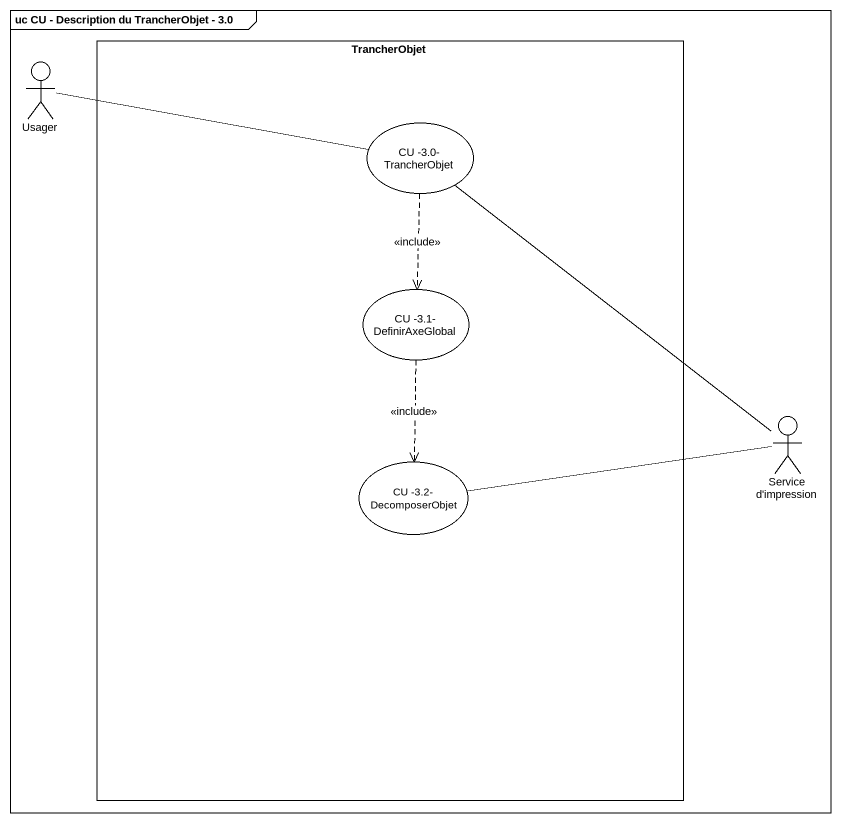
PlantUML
@startuml
mainframe uc CU - Description du TrancherObjet - 3.0
rectangle TrancherObjet {
  usecase "CU -3.0- TrancherObjet" as CU_3_0_TrancherObjet
  usecase "CU -3.1- DefinirAxeGlobal" as CU_3_1_DefinirAxeGlobal
  usecase "CU -3.2- DecomposerObjet" as CU_3_2_DecomposerObjet
}
actor Usager
actor "Service d'impression" as Service_d_impression
Usager -right- CU_3_0_TrancherObjet
CU_3_0_TrancherObjet ..> CU_3_1_DefinirAxeGlobal : <<include>>
CU_3_1_DefinirAxeGlobal ..> CU_3_2_DecomposerObjet : <<include>>
Service_d_impression -up- CU_3_0_TrancherObjet
CU_3_2_DecomposerObjet -right- Service_d_impression
@enduml
